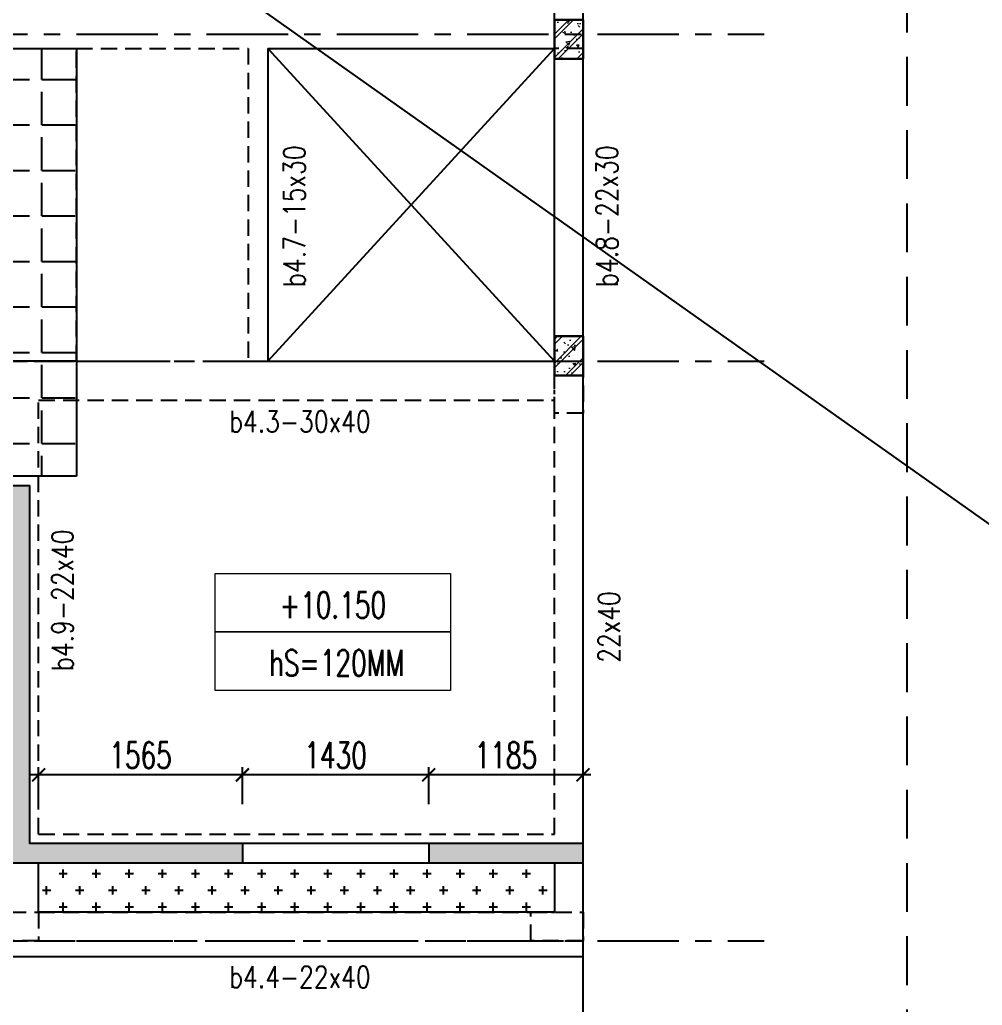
# Model space of a CAD drawing. Header units: millimetres. Extents: x -529861 to -223882, y -171969 to 61504.
# Drawn here: x -363014 to -355624, y -22854 to -15290 of the extents above; entities that cross this region are included whole.
import ezdxf
from ezdxf.enums import TextEntityAlignment as Align

# ---------------------------------------------------------------- set-up
doc = ezdxf.new("R2010")
doc.units = ezdxf.units.MM
doc.header["$LTSCALE"] = 5000
doc.linetypes.add('CENTER', pattern=[2, 1.25, -0.25, 0.25, -0.25])
doc.linetypes.add('HIDDEN', pattern=[0.375, 0.25, -0.125])
doc.layers.get('Defpoints').update_dxf_attribs({"color": 143})
for name, color, linetype in [('KC ICC-COTVACH', 3, 'Continuous'), ('KCS_AXIS', 18, 'CENTER'), ('KCS_BORDER', 3, 'Continuous'), ('KCS_HIDDEN', 8, 'HIDDEN'), ('KCS_SSD', 146, 'Continuous')]:
    doc.layers.add(name, color=color, linetype=linetype)
for name, color, linetype, lineweight in [('KC-COT-HATCH', 13, 'Continuous', 15), ('KC-COT-NETCAT', 2, 'Continuous', 30), ('S-dims', 8, 'Continuous', 18), ('S-text', 2, 'Continuous', 20)]:
    doc.layers.add(name, color=color, linetype=linetype, lineweight=lineweight)
doc.layers.add('KCS_Plotter', color=11, linetype='Continuous', plot=False)
doc.styles.add('s-text', font='vnsimli.shx', dxfattribs={"width": 0.7})
doc.dimstyles.new('1-100s', dxfattribs={"dimtxt": 200, "dimasz": 100, "dimexe": 60, "dimexo": 0, "dimgap": 50, "dimtad": 1, "dimdec": 0, "dimzin": 0, "dimdsep": 46, "dimtxsty": 's-text', "dimblk1": 'ARCHTICK', "dimblk2": 'ARCHTICK', "dimsah": 1, "dimcen": 80, "dimdle": 60, "dimclrd": 9, "dimclre": 9, "dimclrt": 2, "dimadec": 0, "dimazin": 0, "dimtfac": 0.0001, "dimtdec": 0, "dimtix": 1, "dimtmove": 1, "dimatfit": 3, "dimldrblk": 'ARCHTICK', "dimfxl": 200, "dimtolj": 1, "dimtzin": 0, "dimarcsym": 0})

# ---------------------------------------------------------------- blocks, each defined once
blk = doc.blocks.new('2-LUOI TRUC')
at = {"layer": 'KCS_AXIS', "ltscale": 0.1}
for p, q in [((-23605.34346586291, -46766.54382074761), (-23605.34346586291, -33447.5459575562)), ((-31495.34346586291, -39177.5459575562), (-22215.34346586291, -39177.5459575562)), ((-31495.34346586291, -41687.54595751593), (-22215.34346586291, -41687.54595751593)), ((-31495.34346586291, -46137.54595751589), (-22215.34346586291, -46137.54595751589))]:
    blk.add_line(p, q, dxfattribs=at)
blk = doc.blocks.new('*U482')
at = {"layer": 'KC-COT-HATCH'}
h = blk.add_hatch(dxfattribs=at)
h.set_pattern_fill('CHAU-02', color=256, scale=30, pattern_type=2)
h.set_pattern_definition([(49.99999999999999, (-758.4432547455837, -516.9000352710326), (215.178054780226, -18.82564049477853), [22.5, -247.5]), (355, (-758.4432547455837, -516.9000352710326), (-41.6254000839, 225.6576401100035), [18, -198]), (100.4514, (-740.5117507455836, -518.4688372710326), (173.5528145142065, 206.8318626182861), [19.122057, -210.3426336]), (46.18420000000001, (-758.4432547455837, -456.9000352710326), (320.1723145876933, -49.65570429870542), [33.75, -371.25]), (96.6356, (-731.7622312455836, -461.0380273710326), (280.398811664611, 292.2353612701325), [28.6830864, -315.5139]), (351.1842, (-758.4432547455837, -456.9000352710326), (280.3985835400882, 292.2355802775974), [27, -297]), (21, (-728.4432547455837, -471.9000352710326), (179.0721156355385, -120.7856671996016), [22.5, -247.5]), (226, (-728.4432547455837, -471.9000352710326), (201.5646367418057, -109.6619427481773), [17.99999999999998, -197.9999999999998]), (71.4514, (-713.5205848455837, -481.9655170710327), (252.066788574447, 96.75914901298572), [19.122057, -210.3426336]), (67.5, (-758.4432547455837, -516.9000352710326), (-46.77485499136161, 88.31233855207942), [0, -195.6, 0, -201, 0, -198.75]), (4.500000000000004, (-758.4432547455837, -516.9000352710326), (85.00527716362008, 114.0309565615238), [0, -114.6, 0, -191.1, 0, -75.75]), (327.5, (-825.3432547455836, -516.9000352710326), (160.1467308517227, -6.766461520313927), [0, -75, 0, -234, 0, -310.5]), (317.5, (-855.3432547455836, -516.9000352710326), (174.9558508027159, 30.03149469969532), [0, -97.5, 0, -155.4, 0, -220.5]), (315, (-758.4432547455837, -516.9000352710326), (90.15611460128481, 90.15611460128481), []), (315, (-758.4432547455837, -480.1500352710326), (90.15611460128481, 90.15611460128481), [])])
h.paths.add_polyline_path([(-110.0000000000001, 150.0000000000001), (-110.0000000000001, -149.9999999999999), (109.9999999999999, -149.9999999999999), (109.9999999999999, 150.0000000000001)])
at = {"layer": 'KC-COT-NETCAT'}
blk.add_lwpolyline([(-110.0000000000001, -149.9999999999999), (109.9999999999999, -149.9999999999999), (109.9999999999999, 150.0000000000001), (-110.0000000000001, 150.0000000000001)], close=True, dxfattribs=at)
blk = doc.blocks.new('2-MBC TUM')
at = {"layer": 'KC ICC-COTVACH', "xscale": -1, "rotation": 180}
for p in [(6279.999999999767, 6809.999999999985), (6279.999999998887, 4379.999999999971)]:
    blk.add_blockref('*U482', p, dxfattribs=at)
at = {"layer": 'KCS_AXIS'}
blk.add_blockref('2-LUOI TRUC', (29995.34346586291, 46027.5459575562), dxfattribs=at)
blk = doc.blocks.new('2-MBKC TUM')
at = {"layer": 'KCS_BORDER', "ltscale": 1500, "true_color": 0x737373, "transparency": 33554687}
h = blk.add_hatch(dxfattribs=at)
h.set_pattern_fill('BETONG', color=8, scale=50, pattern_type=2)
h.set_pattern_definition([(0, (-77309.26324469509, -28838.33051048044), (0, 259.8076212), [6.25, -143.75]), (0, (-77309.26324469509, -28827.50519293044), (0, 259.8076212), [6.25, -143.75]), (120, (-77309.26324469509, -28838.33051048044), (-225.0000000560045, -129.9038105999999), [6.249999999999947, -143.7499999999983]), (120, (-77299.88824469509, -28832.91785168044), (-225.0000000560045, -129.9038105999999), [6.249999999999947, -143.7499999999983]), (0, (-77234.26324469509, -28708.42669988044), (0, 259.8076212), [6.25, -143.75]), (0, (-77234.26324469509, -28697.60138233044), (0, 259.8076212), [6.25, -143.75]), (120, (-77234.26324469509, -28708.42669988044), (-225.0000000560045, -129.9038105999999), [6.249999999999947, -143.7499999999983]), (120, (-77224.88824469509, -28703.01404108044), (-225.0000000560045, -129.9038105999999), [6.249999999999947, -143.7499999999983]), (59.99999999999999, (-77303.01324469509, -28838.33051048044), (-225.0000000560045, 129.9038106), [6.25, -143.75]), (59.99999999999999, (-77312.38824469509, -28832.91785168044), (-225.0000000560045, 129.9038106), [6.25, -143.75]), (59.99999999999999, (-77228.01324469509, -28968.23432108044), (-225.0000000560045, 129.9038106), [6.25, -143.75]), (59.99999999999999, (-77237.38824469509, -28962.82166228044), (-225.0000000560045, 129.9038106), [6.25, -143.75]), (45, (-77309.26324469509, -28838.33051048044), (-53.03300858899107, 53.03300858899107), []), (49.99999999999999, (-77309.26324469509, -28838.33051048044), (358.6300913003767, -31.37606749129755), [37.5, -412.5]), (355, (-77309.26324469509, -28838.33051048044), (-69.3756668065, 376.0960668500059), [30, -330]), (100.4514, (-77279.37740469509, -28840.94518048044), (289.2546908570108, 344.7197710304768), [31.870095, -350.571056]), (46.18420000000002, (-77309.26324469509, -28738.33051048044), (533.6205243128222, -82.75950716450905), [56.24999999999999, -618.7499999999998]), (96.6356, (-77264.79487219505, -28745.22716398044), (467.3313527743517, 487.0589354502209), [47.805144, -525.8565]), (351.1842, (-77309.26324469509, -28738.33051048044), (467.3309725668136, 487.0593004626623), [45, -495]), (21, (-77259.26324469509, -28763.33051048044), (298.4535260592309, -201.3094453326694), [37.5, -412.5]), (326.0000000000001, (-77259.26324469509, -28763.33051048044), (121.6576659607909, 362.5750225234265), [30, -330]), (71.4514, (-77234.39212819509, -28780.10631348044), (420.111314290745, 161.2652483549762), [31.870095, -350.571056]), (37.50000000000001, (-77309.26324469509, -28838.33051048044), (6.079927658645334, 166.4469269156558), [0, -326, 0, -335, 0, -331.25]), (7.499999999999999, (-77309.26324469509, -28838.33051048044), (131.5347687210743, 197.2058559411801), [0, -191, 0, -318.5, 0, -126.25]), (327.5, (-77420.76324469509, -28838.33051048044), (266.9112180862045, -11.27743586718988), [0, -125, 0, -390, 0, -517.5]), (317.5, (-77470.76324469509, -28838.33051048044), (291.5930846711931, 50.05249116615887), [0, -162.5, 0, -259, 0, -367.5])])
h.paths.add_polyline_path([(-2513.243079196021, -63988.81110388221), (-3138.243789096712, -63988.8111038822), (-3138.243789096712, -64138.8111038822), (-2513.243079198932, -64138.81110388221)])
h.paths.add_polyline_path([(-2363.241348042444, -63988.81110388221), (-2513.243079196021, -63988.81110388221), (-2513.243079198932, -64138.81110388221), (-2513.241348042444, -64138.81110388221), (-2513.241348042444, -66884.61110392243), (-2293.243079181993, -66884.61110392243), (-2293.243079181993, -66734.61110392243), (-2363.241348042444, -66734.61110392243)])
h.paths.add_polyline_path([(-728.2414153915015, -66734.61110392243), (-2293.243079181993, -66734.61110392243), (-2293.243079181993, -66884.61110392243), (-728.2414153915015, -66884.61110392243)])
h.paths.add_polyline_path([(1666.758595806081, -66734.61110392243), (701.758619921864, -66734.61110392239), (701.758619921864, -66884.61110392239), (1666.758595806081, -66884.61110392243)])
h.paths.add_polyline_path([(1886.75859580643, -66734.61110392243), (1666.758595806081, -66734.61110392243), (1666.758595806081, -66884.61110392243), (1886.75859580643, -66884.61110392243)])
at = {"layer": 'KCS_BORDER', "ltscale": 1500}
for p, q in [((1886.758595806081, -67604.61110396282), (1886.758595806081, -56064.61110392251)), ((-4503.241404193686, -60634.61110392257), (-2003.24140421499, -60634.61110392261)), ((-2003.24140421499, -60634.61110392261), (-2003.241404194385, -63918.8111038822)), ((-533.2805757815368, -60634.61110390834), (1666.759564668406, -60634.61110390834)), ((-533.2805757815368, -60634.61110390833), (-533.2805757815368, -63034.61110396284)), ((1666.758595806081, -63034.61110396284), (1666.758595806081, -60634.61110390834)), ((-2003.24140421499, -63034.61110396286), (-4393.241404193628, -63034.61110388221)), ((-533.2805757815368, -63034.61110396284), (1666.759564706706, -63034.61110396284)), ((-2363.241348042444, -66734.61110392243), (1886.758595806081, -66734.61110392243)), ((1886.75859580643, -66884.61110392243), (1886.75859580643, -66734.61110392243)), ((-2633.24145443429, -67604.61110396282), (1886.758595806081, -67604.61110396282))]:
    blk.add_line(p, q, dxfattribs=at)
at = {"layer": 'KCS_BORDER', "linetype": 'ByBlock', "ltscale": 1500}
for p, q in [((-2003.241404194385, -63918.8111038822), (-4503.241404193803, -63918.8111038822)), ((-728.2414153915015, -66734.61110392243), (-728.2414153915015, -66884.6111039225)), ((701.758619921864, -66734.61110392243), (701.758619921864, -66884.6111039225))]:
    blk.add_line(p, q, dxfattribs=at)
at = {"layer": 'KCS_BORDER', "ltscale": 1500}
for points in [[(-3138.243789096712, -63988.8111038822), (-2363.241348042444, -63988.81110388221), (-2363.241348042444, -66734.61110392243), (1886.75859580643, -66734.61110392243)], [(-3138.243789096712, -64138.8111038822), (-2513.241348042444, -64138.81110388221), (-2513.241348042444, -66884.61110392243), (1886.75859580643, -66884.61110392243)]]:
    blk.add_lwpolyline(points, dxfattribs=at)
blk.add_lwpolyline([(-2293.243079181993, -66884.61110392243), (1666.758595806081, -66884.61110392243), (1666.758595806081, -67264.61110396282), (-2293.243079181993, -67264.61110396282)], close=True, dxfattribs=at)
at = {"layer": 'KCS_HIDDEN', "ltscale": 0.1}
for p, q in [((-4393.24140423222, -60634.61110390835), (-2003.241404193279, -60634.61110390838)), ((-2003.241404193279, -60634.61110392261), (-683.280575781595, -60634.61110390834)), ((-2003.24140421499, -63034.61230085509), (-2003.241404193279, -60634.61110390838)), ((-683.280575781595, -60634.61110390833), (-683.280575781595, -63034.61110396284)), ((-4393.241404193861, -63034.61110396284), (-2003.24140421499, -63034.61110396286)), ((-1783.24140421499, -63034.61110396286), (-683.280575781595, -63034.61110396284)), ((1666.758595806081, -66664.61110392243), (1666.758595806081, -63254.61110396284)), ((-2293.243079181993, -66664.61110392243), (-2293.243079181993, -63334.61110396284)), ((-2293.243079181993, -63334.61110396284), (1666.758595806081, -63334.61110396284)), ((-2293.243079181993, -66664.61110392243), (1666.758595806081, -66664.61110392243)), ((-2293.243079181993, -67264.61110396282), (1666.758595806081, -67264.61110396282)), ((-2513.243079181993, -67484.61110396282), (1886.758595806081, -67484.61110396282))]:
    blk.add_line(p, q, dxfattribs=at)
for points in [[(1666.758595806255, -60234.61110390835), (1886.758595768071, -60234.61110390835), (1886.758595768071, -60634.61110390835), (1666.758595806255, -60634.61110390835)], [(1666.886855047254, -63034.61110396014), (1886.88685500907, -63034.61110396014), (1886.88685500907, -63434.61110396014), (1666.886855047254, -63434.61110396014)], [(-2513.241404193686, -67264.61110396282), (-2293.241404193686, -67264.61110396282), (-2293.241404193686, -67484.61110388217), (-2513.241404193686, -67484.61110388217)], [(1886.758595806081, -67264.6111038822), (1886.758595806081, -67484.6111038822), (1486.758595886698, -67484.6111038822), (1486.758595886698, -67264.6111038822)]]:
    blk.add_lwpolyline(points, close=True, dxfattribs=at)
at = {"layer": 'KCS_SSD', "ltscale": 1500}
for p, q in [((-533.2805757815368, -60634.61110390833), (1666.758595806081, -63034.6111038822)), ((-533.2805757815368, -63034.61110396284), (1666.758595806081, -60634.61110392248))]:
    blk.add_line(p, q, dxfattribs=at)
at = {"layer": 'KCS_BORDER', "ltscale": 1500}
blk.add_blockref('2-MBC TUM', (-4503.241404193686, -67374.6111039225), dxfattribs=at)
blk = doc.blocks.new('_ArchTick')
at = {"color": 0, "linetype": 'ByBlock', "const_width": 0.15}
blk.add_lwpolyline([(-0.5, -0.5), (0.5, 0.5)], dxfattribs=at)
blk = doc.blocks.new('*D309')
at = {"layer": 'Defpoints', "color": 0, "linetype": 'ByBlock', "ltscale": 1500, "transparency": 16777216}
for p in [(-359873.67602782, -21085.4185924566), (-359873.67602782, -21310.4206247843), (-358688.6760519356, -21310.4206247843)]:
    blk.add_point(p, dxfattribs=at)
at = {"layer": 'S-dims', "color": 9, "linetype": 'ByBlock', "lineweight": -2, "ltscale": 1500, "transparency": 16777216}
for p, q in [((-359873.67602782, -21310.4206247843), (-359873.67602782, -21025.4185924566)), ((-358688.6760519356, -21310.4206247843), (-358688.6760519356, -21025.4185924566)), ((-358628.6760519356, -21085.4185924566), (-359933.67602782, -21085.4185924566))]:
    blk.add_line(p, q, dxfattribs=at)
at = {"layer": 'S-dims', "color": 9, "linetype": 'ByBlock', "lineweight": -2, "ltscale": 1500, "transparency": 16777216, "xscale": 100, "yscale": 100, "zscale": 100, "rotation": 180}
blk.add_blockref('_ArchTick', (-359873.67602782, -21085.4185924566), dxfattribs=at)
at = {"layer": 'S-dims', "color": 9, "linetype": 'ByBlock', "lineweight": -2, "ltscale": 1500, "transparency": 16777216, "xscale": 100, "yscale": 100, "zscale": 100}
blk.add_blockref('_ArchTick', (-358688.6760519356, -21085.4185924566), dxfattribs=at)
at = {"layer": 'S-dims', "color": 2, "linetype": 'ByBlock', "ltscale": 1500, "transparency": 16777216, "insert": (-359281.1760398778, -20935.4185924566), "char_height": 200, "attachment_point": 5, "style": 's-text'}
blk.add_mtext('\\A1;1185', dxfattribs=at)
blk = doc.blocks.new('*D310')
at = {"layer": 'Defpoints', "color": 0, "linetype": 'ByBlock', "ltscale": 1500, "transparency": 16777216}
for p in [(-361303.6760631334, -21085.4185924566), (-361303.6760631334, -21310.4206247843), (-359873.67602782, -21310.4206247843)]:
    blk.add_point(p, dxfattribs=at)
at = {"layer": 'S-dims', "color": 9, "linetype": 'ByBlock', "lineweight": -2, "ltscale": 1500, "transparency": 16777216}
for p, q in [((-361303.6760631334, -21310.4206247843), (-361303.6760631334, -21025.4185924566)), ((-359873.67602782, -21310.4206247843), (-359873.67602782, -21025.4185924566)), ((-359813.67602782, -21085.4185924566), (-361363.6760631334, -21085.4185924566))]:
    blk.add_line(p, q, dxfattribs=at)
at = {"layer": 'S-dims', "color": 9, "linetype": 'ByBlock', "lineweight": -2, "ltscale": 1500, "transparency": 16777216, "xscale": 100, "yscale": 100, "zscale": 100, "rotation": 180}
blk.add_blockref('_ArchTick', (-361303.6760631334, -21085.4185924566), dxfattribs=at)
at = {"layer": 'S-dims', "color": 9, "linetype": 'ByBlock', "lineweight": -2, "ltscale": 1500, "transparency": 16777216, "xscale": 100, "yscale": 100, "zscale": 100}
blk.add_blockref('_ArchTick', (-359873.67602782, -21085.4185924566), dxfattribs=at)
at = {"layer": 'S-dims', "color": 2, "linetype": 'ByBlock', "ltscale": 1500, "transparency": 16777216, "insert": (-360588.6760454767, -20935.4185924566), "char_height": 200, "attachment_point": 5, "style": 's-text'}
blk.add_mtext('\\A1;1430', dxfattribs=at)
blk = doc.blocks.new('*D311')
at = {"layer": 'Defpoints', "color": 0, "linetype": 'ByBlock', "ltscale": 1500, "transparency": 16777216}
for p in [(-362868.6777269239, -21085.4185924566), (-362868.6777269239, -21310.4206247843), (-361303.6760631334, -21310.4206247843)]:
    blk.add_point(p, dxfattribs=at)
at = {"layer": 'S-dims', "color": 9, "linetype": 'ByBlock', "lineweight": -2, "ltscale": 1500, "transparency": 16777216}
for p, q in [((-362868.6777269239, -21310.4206247843), (-362868.6777269239, -21025.4185924566)), ((-361303.6760631334, -21310.4206247843), (-361303.6760631334, -21025.4185924566)), ((-361243.6760631334, -21085.4185924566), (-362928.6777269239, -21085.4185924566))]:
    blk.add_line(p, q, dxfattribs=at)
at = {"layer": 'S-dims', "color": 9, "linetype": 'ByBlock', "lineweight": -2, "ltscale": 1500, "transparency": 16777216, "xscale": 100, "yscale": 100, "zscale": 100, "rotation": 180}
blk.add_blockref('_ArchTick', (-362868.6777269239, -21085.4185924566), dxfattribs=at)
at = {"layer": 'S-dims', "color": 9, "linetype": 'ByBlock', "lineweight": -2, "ltscale": 1500, "transparency": 16777216, "xscale": 100, "yscale": 100, "zscale": 100}
blk.add_blockref('_ArchTick', (-361303.6760631334, -21085.4185924566), dxfattribs=at)
at = {"layer": 'S-dims', "color": 2, "linetype": 'ByBlock', "ltscale": 1500, "transparency": 16777216, "insert": (-362086.1768950287, -20935.4185924566), "char_height": 200, "attachment_point": 5, "style": 's-text'}
blk.add_mtext('\\A1;1565', dxfattribs=at)

msp = doc.modelspace()

# ---------------------------------------------------------------- hatches: boundary and pattern name
at = {"layer": 'KCS_BORDER', "ltscale": 1500, "true_color": 0x737373, "transparency": 33554687}
h = msp.add_hatch(dxfattribs=at)
h.set_pattern_fill('ANGLE', color=8, scale=50)
h.set_pattern_definition([(0, (-247590.8510770612, 8000.712201708186), (0, 349.25), [254, -95.25]), (90, (-247590.8510770612, 8000.712201708186), (-349.25, 2.138539473011066e-14), [254, -95.25])])
h.paths.add_polyline_path([(-364518.6760519359, -15509.86693526801), (-364518.6760519359, -15739.86693523045), (-364968.6760519355, -15739.86693523038), (-364968.6770208364, -15509.86693526789), (-365078.6760519356, -15509.86693526789), (-365078.6760519356, -17019.86693522751), (-364768.676051974, -17019.86693522752), (-364768.676051974, -17719.86693526783), (-364968.6760518925, -17719.86693526783), (-364968.6760519353, -18019.86693526783), (-365078.6760518971, -18019.86693526783), (-365078.6760519357, -18794.06693522752), (-362578.6760519363, -18794.06693522752), (-362578.6760519352, -15509.86693526793)])
at = {"layer": 'KCS_BORDER', "ltscale": 2000, "true_color": 0x737373, "transparency": 33554687}
h = msp.add_hatch(dxfattribs=at)
h.set_pattern_fill('CROSS', color=8, scale=20)
h.set_pattern_definition([(0, (0, 0), (127, 127), [63.5, -190.5]), (90, (31.75, -31.75), (-127, 127), [63.5, -190.5])])
h.paths.add_polyline_path([(-358908.6760519358, -21759.86693526775), (-362868.6777269239, -21759.86693526775), (-362868.6777269239, -22139.86693530813), (-358908.6760519358, -22139.86693530813)])

# ---------------------------------------------------------------- linework, layer by layer
at = {"layer": 'KCS_HIDDEN', "ltscale": 0.3}
msp.add_line((-356203.6012217939, -8824.887449663438), (-356203.6012217939, -31054.83045082983), dxfattribs=at)
at = {"layer": 'KCS_Plotter', "linetype": 'ByBlock', "ltscale": 1500}
msp.add_line((-370736.3302325389, -8437.606208419116), (-338204.7052325389, -31442.11170083888), dxfattribs=at)
at = {"layer": 'S-text', "color": 7}
for points in [[(-361512.0647609955, -19539.25536505507), (-359705.3650796739, -19539.25536505507), (-359705.3650796739, -20438.41445068562), (-361512.0647609955, -20438.41445068562)], [(-359705.3650796739, -19988.83490787032), (-361512.0647609955, -19988.83490787032), (-361512.0647609955, -19988.83490787032), (-359705.3650796739, -19988.83490787032)]]:
    msp.add_lwpolyline(points, close=True, dxfattribs=at)

# ---------------------------------------------------------------- block references
at = {"layer": 'KCS_BORDER', "color": 8, "ltscale": 1500, "true_color": 0x737373, "transparency": 33554687}
msp.add_blockref('2-MBKC TUM', (-360575.4346477419, 45124.74416865468), dxfattribs=at)

# ---------------------------------------------------------------- texts
at = {"layer": 'S-text', "style": 's-text', "width": 0.8}
for s, p in [('b4.7-15x30', (-360822.9882953798, -16797.99095565897, 7.522345590145896e-07)), ('b4.8-22x30', (-358422.949123792, -16797.99095565897, 7.522345590145896e-07)), ('b4.9-22x40', (-362602.9507987801, -19745.72245370575, 7.522345590145896e-07)), ('22x40', (-358407.4213658434, -19951.09919386324, 7.522345590145896e-07))]:
    msp.add_text(s, height=165, rotation=90, dxfattribs=at).set_placement(p, align=Align.CENTER)
at = {"layer": 'S-text', "style": 's-text'}
for s, height, width, p in [('b4.3-30x40', 165, 0.8, (-360863.4018651267, -18455.92142602567, 7.522345590145896e-07)), ('+10.150', 200, 0.7, (-360608.7149203347, -19882.36695599141, 3.344696419111111e-07)), ('hS=120MM ', 200, 0.7, (-360533.0563568205, -20326.81140043585, 3.344696419111111e-07)), ('b4.4-22x40', 165, 0.8, (-360863.4018651267, -22719.39431166598, 7.522345590145896e-07))]:
    msp.add_text(s, height=height, dxfattribs=dict(at, width=width)).set_placement(p, align=Align.CENTER)

# ---------------------------------------------------------------- dimensions: what is measured, and where the dimension line sits
at = {"layer": 'S-dims', "linetype": 'ByBlock', "ltscale": 1500}
for base, p1, p2, picture, middle in [((-362868.6777269239, -21085.4185924566), (-361303.6760631334, -21310.4206247843), (-362868.6777269239, -21310.4206247843), '*D311', (-362086.1768950287, -20935.4185924566)), ((-361303.6760631334, -21085.4185924566), (-359873.67602782, -21310.4206247843), (-361303.6760631334, -21310.4206247843), '*D310', (-360588.6760454767, -20935.4185924566)), ((-359873.67602782, -21085.4185924566), (-358688.6760519356, -21310.4206247843), (-359873.67602782, -21310.4206247843), '*D309', (-359281.1760398778, -20935.4185924566))]:
    dim = msp.add_linear_dim(base=base, p1=p1, p2=p2, dimstyle='1-100s', dxfattribs=at)
    dim.commit()
    dim.dimension.update_dxf_attribs({"geometry": picture, "text_midpoint": middle})

doc.saveas('drawing.dxf')
